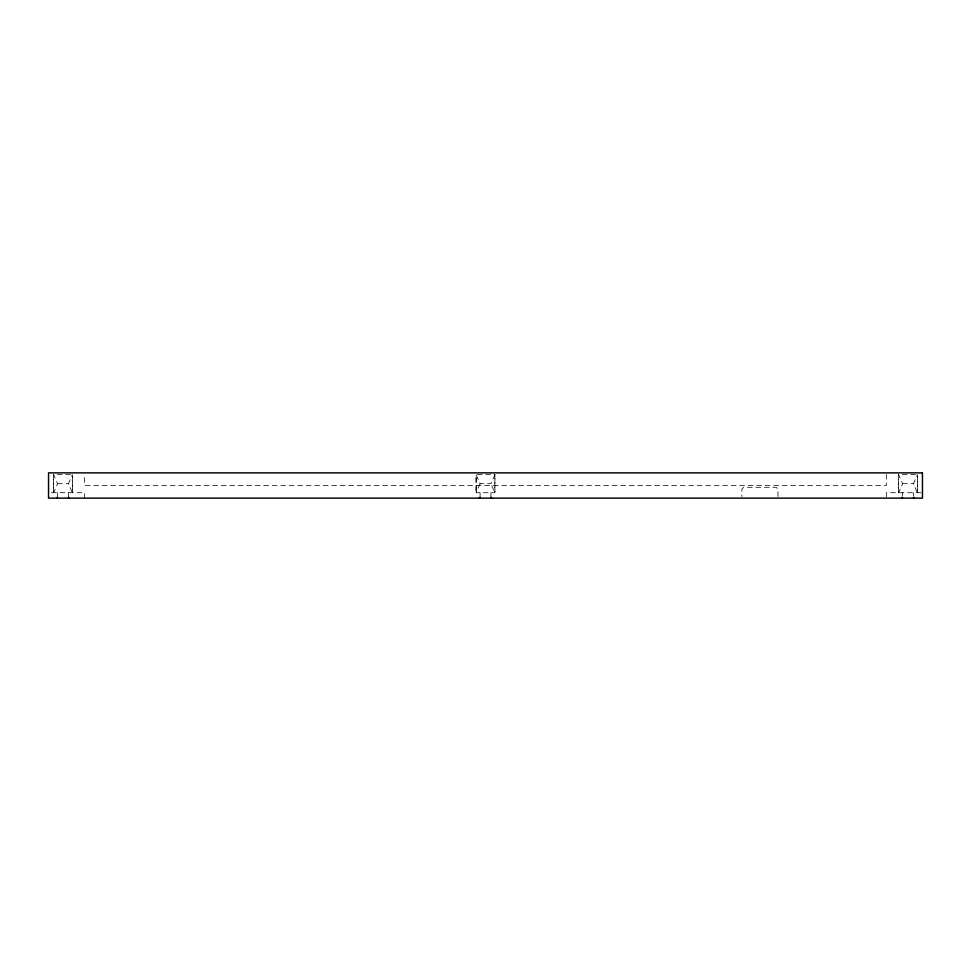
<?xml version="1.0" encoding="UTF-8"?>
<svg xmlns="http://www.w3.org/2000/svg" width="971" height="971" viewBox="0 0 971 971"><rect width="100%" height="100%" fill="white"/><g stroke="black" fill="none" stroke-linecap="round" stroke-linejoin="round"><path stroke-width="0.73" stroke-dasharray="4.86 3.64" d="M53.611 492.722L53.611 474.661L57.58 483.692L53.611 492.722L53.611 474.661L72.388 474.661L72.388 492.722L68.407 483.692L72.388 474.661L72.388 492.722M898.612 492.722L898.612 474.661L902.593 483.692L898.612 492.722L898.612 474.661L917.389 474.661L917.389 492.722L913.42 483.692L917.389 474.661L917.389 492.722M480.087 483.692L476.106 492.722L494.894 492.722L494.894 474.661L476.106 474.661L476.106 492.722L476.106 474.661L480.087 483.692L490.913 483.692L494.894 474.661L494.894 492.722L490.913 483.692M57.58 483.692L68.407 483.692M902.593 483.692L913.42 483.692M51.56 492.722L84.659 492.722L84.659 498.135M920.945 492.722L886.341 492.722L886.341 498.135M913.42 492.722L913.42 495.732M902.593 492.722L902.593 495.732M886.341 474.261L886.341 485.5L84.659 485.5L84.659 474.261M777.977 496.63L777.977 489.117L776.169 487.308L743.665 487.308L741.868 489.117L741.868 496.63M490.913 492.722L490.913 497.237M480.087 492.722L480.087 497.237M68.407 492.722L68.407 497.237M57.58 492.722L57.58 497.237"/><path stroke-width="1.46" d="M56.67 498.135L57.58 497.237M479.176 498.135L480.087 497.237M901.683 498.135L902.593 497.237M913.42 497.237L914.33 498.135M490.913 497.237L491.824 498.135M68.407 497.237L69.317 498.135M922.45 472.865L48.55 472.865L48.55 498.135L922.45 498.135L922.45 472.865"/></g></svg>
